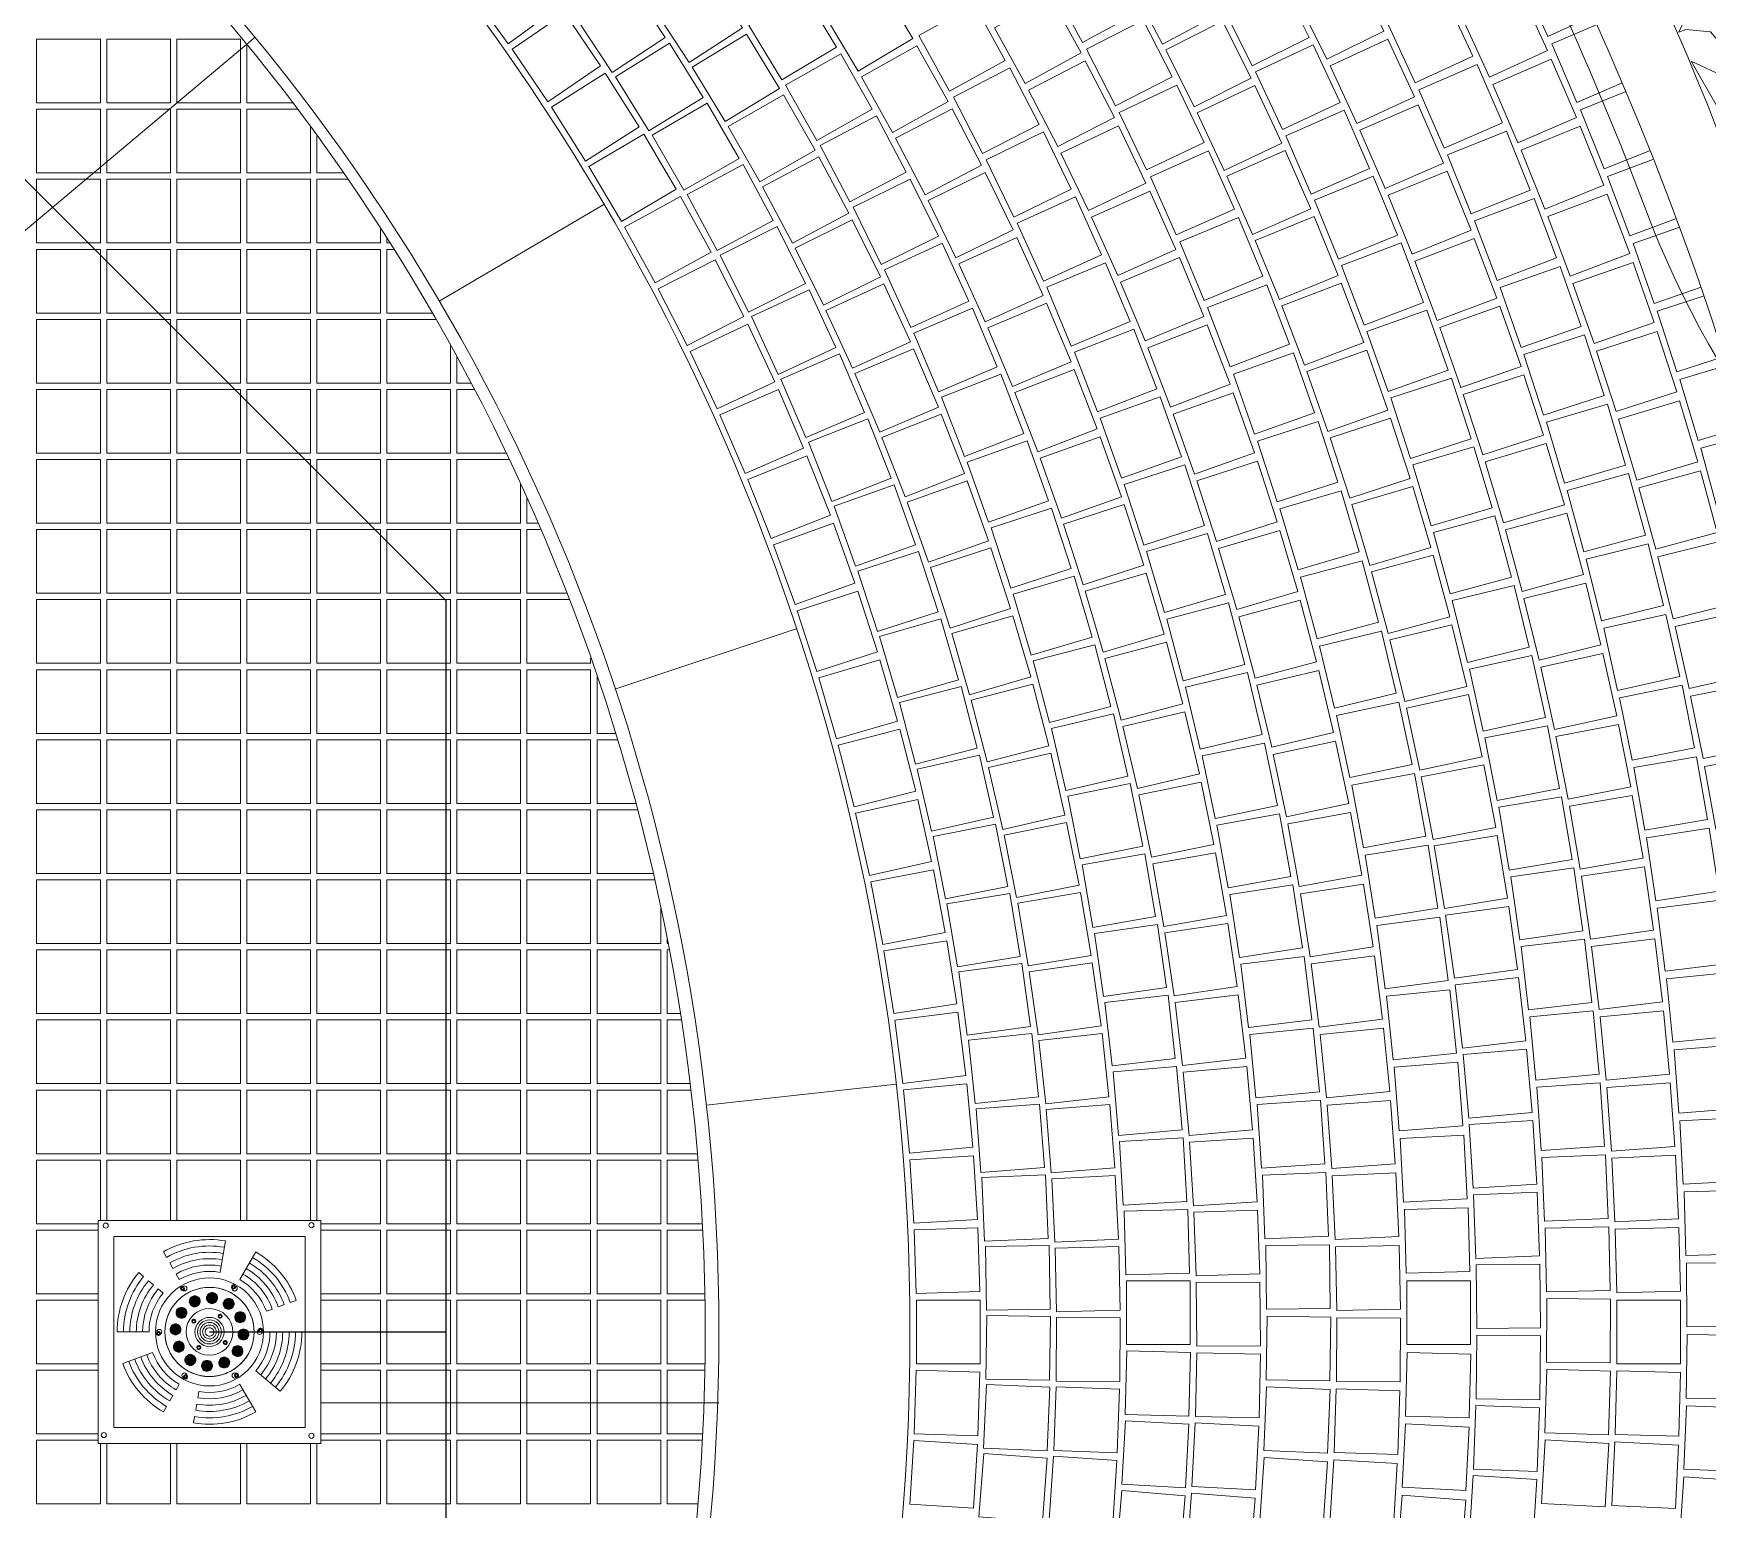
# Model space of a CAD drawing. Header units: millimetres. Extents: x -225363 to 347188, y -782467 to 813415.
# Drawn here: x 21070 to 23699, y 15420 to 17738 of the extents above; entities that cross this region are included whole.
import ezdxf

# ---------------------------------------------------------------- set-up
doc = ezdxf.new("R2010")
doc.units = ezdxf.units.MM
doc.set_wipeout_variables(frame=1)
doc.layers.add('0.04 Thu tràn', color=6, linetype='Continuous', lineweight=0)
doc.layers.add('Xref SCN', color=8, linetype='Continuous', lineweight=0)
doc.layers.add('0.06 Trả nước', color=3, linetype='Continuous')
pattern_1 = [(197, (-1424125.8, -442865.07), (-126.479246, -237.872866), [95.25, -285.75]), (287, (-1424185.26, -442833.45), (237.872866, -126.479246), [95.25, -285.75])]

# ---------------------------------------------------------------- blocks, each defined once
blk = doc.blocks.new('*U32')
at = {"layer": 'Xref SCN'}
blk.add_lwpolyline([(0, -150), (0, 150)], dxfattribs=at)
blk = doc.blocks.new('*U33')
at = {"layer": 'Xref SCN', "lineweight": -2}
for p, rotation in [((71757.2, 3827.6), 300.0000000000001), ((72042, 3187.9), 288.0000000000001), ((72187.6, 2502.8), 276.0000000000001)]:
    blk.add_blockref('*U32', p, dxfattribs=dict(at, rotation=rotation))
blk = doc.blocks.new('A$C799b0ee6')
at = {"layer": 'Xref SCN', "ltscale": 3}
for points in [[(5350, 5230), (5450, 5230), (5450, 5130), (5350, 5130)], [(5460, 5230), (5560, 5230), (5560, 5130), (5460, 5130)], [(5570, 5230), (5670, 5230), (5670, 5130), (5570, 5130)], [(5350, 5120), (5450, 5120), (5450, 5020), (5350, 5020)], [(5460, 5120), (5560, 5120), (5560, 5020), (5460, 5020)], [(5570, 5120), (5670, 5120), (5670, 5020), (5570, 5020)], [(5350, 5010), (5450, 5010), (5450, 4910), (5350, 4910)], [(5460, 5010), (5560, 5010), (5560, 4910), (5460, 4910)], [(5570, 5010), (5670, 5010), (5670, 4910), (5570, 4910)], [(5680, 5010), (5780, 5010), (5780, 4910), (5680, 4910)], [(5350, 4900), (5450, 4900), (5450, 4800), (5350, 4800)], [(5460, 4900), (5560, 4900), (5560, 4800), (5460, 4800)], [(5570, 4900), (5670, 4900), (5670, 4800), (5570, 4800)], [(5680, 4900), (5780, 4900), (5780, 4800), (5680, 4800)], [(5790, 4900), (5890, 4900), (5890, 4800), (5790, 4800)], [(5350, 4790), (5450, 4790), (5450, 4690), (5350, 4690)], [(5460, 4790), (5560, 4790), (5560, 4690), (5460, 4690)], [(5570, 4790), (5670, 4790), (5670, 4690), (5570, 4690)], [(5680, 4790), (5780, 4790), (5780, 4690), (5680, 4690)], [(5790, 4790), (5890, 4790), (5890, 4690), (5790, 4690)], [(5350, 4680), (5450, 4680), (5450, 4580), (5350, 4580)], [(5460, 4680), (5560, 4680), (5560, 4580), (5460, 4580)], [(5570, 4680), (5670, 4680), (5670, 4580), (5570, 4580)], [(5680, 4680), (5780, 4680), (5780, 4580), (5680, 4580)], [(5790, 4680), (5890, 4680), (5890, 4580), (5790, 4580)], [(5900, 4680), (6000, 4680), (6000, 4580), (5900, 4580)], [(5350, 4570), (5450, 4570), (5450, 4470), (5350, 4470)], [(5460, 4570), (5560, 4570), (5560, 4470), (5460, 4470)], [(5570, 4570), (5670, 4570), (5670, 4470), (5570, 4470)], [(5680, 4570), (5780, 4570), (5780, 4470), (5680, 4470)], [(5790, 4570), (5890, 4570), (5890, 4470), (5790, 4470)], [(5900, 4570), (6000, 4570), (6000, 4470), (5900, 4470)], [(5350, 4460), (5450, 4460), (5450, 4360), (5350, 4360)], [(5460, 4460), (5560, 4460), (5560, 4360), (5460, 4360)], [(5570, 4460), (5670, 4460), (5670, 4360), (5570, 4360)], [(5680, 4460), (5780, 4460), (5780, 4360), (5680, 4360)], [(5790, 4460), (5890, 4460), (5890, 4360), (5790, 4360)], [(5900, 4460), (6000, 4460), (6000, 4360), (5900, 4360)], [(6010, 4460), (6110, 4460), (6110, 4360), (6010, 4360)], [(5350, 4350), (5450, 4350), (5450, 4250), (5350, 4250)], [(5460, 4350), (5560, 4350), (5560, 4250), (5460, 4250)], [(5570, 4350), (5670, 4350), (5670, 4250), (5570, 4250)], [(5680, 4350), (5780, 4350), (5780, 4250), (5680, 4250)], [(5790, 4350), (5890, 4350), (5890, 4250), (5790, 4250)], [(5900, 4350), (6000, 4350), (6000, 4250), (5900, 4250)], [(6010, 4350), (6110, 4350), (6110, 4250), (6010, 4250)], [(5350, 4240), (5450, 4240), (5450, 4140), (5350, 4140)], [(5460, 4240), (5560, 4240), (5560, 4140), (5460, 4140)], [(5570, 4240), (5670, 4240), (5670, 4140), (5570, 4140)], [(5680, 4240), (5780, 4240), (5780, 4140), (5680, 4140)], [(5790, 4240), (5890, 4240), (5890, 4140), (5790, 4140)], [(5900, 4240), (6000, 4240), (6000, 4140), (5900, 4140)], [(6010, 4240), (6110, 4240), (6110, 4140), (6010, 4140)], [(6120, 4240), (6220, 4240), (6220, 4140), (6120, 4140)], [(5350, 4130), (5450, 4130), (5450, 4030), (5350, 4030)], [(5460, 4130), (5560, 4130), (5560, 4030), (5460, 4030)], [(5570, 4130), (5670, 4130), (5670, 4030), (5570, 4030)], [(5680, 4130), (5780, 4130), (5780, 4030), (5680, 4030)], [(5790, 4130), (5890, 4130), (5890, 4030), (5790, 4030)], [(5900, 4130), (6000, 4130), (6000, 4030), (5900, 4030)], [(6010, 4130), (6110, 4130), (6110, 4030), (6010, 4030)], [(6120, 4130), (6220, 4130), (6220, 4030), (6120, 4030)], [(5350, 4020), (5450, 4020), (5450, 3920), (5350, 3920)], [(5460, 4020), (5560, 4020), (5560, 3920), (5460, 3920)], [(5570, 4020), (5670, 4020), (5670, 3920), (5570, 3920)], [(5680, 4020), (5780, 4020), (5780, 3920), (5680, 3920)], [(5790, 4020), (5890, 4020), (5890, 3920), (5790, 3920)], [(5900, 4020), (6000, 4020), (6000, 3920), (5900, 3920)], [(6010, 4020), (6110, 4020), (6110, 3920), (6010, 3920)], [(6120, 4020), (6220, 4020), (6220, 3920), (6120, 3920)], [(5350, 3910), (5450, 3910), (5450, 3810), (5350, 3810)], [(5460, 3910), (5560, 3910), (5560, 3810), (5460, 3810)], [(5570, 3910), (5670, 3910), (5670, 3810), (5570, 3810)], [(5680, 3910), (5780, 3910), (5780, 3810), (5680, 3810)], [(5790, 3910), (5890, 3910), (5890, 3810), (5790, 3810)], [(5900, 3910), (6000, 3910), (6000, 3810), (5900, 3810)], [(6010, 3910), (6110, 3910), (6110, 3810), (6010, 3810)], [(6120, 3910), (6220, 3910), (6220, 3810), (6120, 3810)], [(5350, 3800), (5450, 3800), (5450, 3700), (5350, 3700)], [(5460, 3800), (5560, 3800), (5560, 3700), (5460, 3700)], [(5570, 3800), (5670, 3800), (5670, 3700), (5570, 3700)], [(5680, 3800), (5780, 3800), (5780, 3700), (5680, 3700)], [(5790, 3800), (5890, 3800), (5890, 3700), (5790, 3700)], [(5900, 3800), (6000, 3800), (6000, 3700), (5900, 3700)], [(6010, 3800), (6110, 3800), (6110, 3700), (6010, 3700)], [(6120, 3800), (6220, 3800), (6220, 3700), (6120, 3700)], [(6230, 3800), (6330, 3800), (6330, 3700), (6230, 3700)], [(5350, 3690), (5450, 3690), (5450, 3590), (5350, 3590)], [(5460, 3690), (5560, 3690), (5560, 3590), (5460, 3590)], [(5570, 3690), (5670, 3690), (5670, 3590), (5570, 3590)], [(5680, 3690), (5780, 3690), (5780, 3590), (5680, 3590)], [(5790, 3690), (5890, 3690), (5890, 3590), (5790, 3590)], [(5900, 3690), (6000, 3690), (6000, 3590), (5900, 3590)], [(6010, 3690), (6110, 3690), (6110, 3590), (6010, 3590)], [(6120, 3690), (6220, 3690), (6220, 3590), (6120, 3590)], [(6230, 3690), (6330, 3690), (6330, 3590), (6230, 3590)], [(5350, 3580), (5450, 3580), (5450, 3480), (5350, 3480)], [(5460, 3580), (5560, 3580), (5560, 3480), (5460, 3480)], [(5570, 3580), (5670, 3580), (5670, 3480), (5570, 3480)], [(5680, 3580), (5780, 3580), (5780, 3480), (5680, 3480)], [(5790, 3580), (5890, 3580), (5890, 3480), (5790, 3480)], [(5900, 3580), (6000, 3580), (6000, 3480), (5900, 3480)], [(6010, 3580), (6110, 3580), (6110, 3480), (6010, 3480)], [(6120, 3580), (6220, 3580), (6220, 3480), (6120, 3480)], [(6230, 3580), (6330, 3580), (6330, 3480), (6230, 3480)], [(5350, 3470), (5450, 3470), (5450, 3370), (5350, 3370)], [(5460, 3470), (5560, 3470), (5560, 3370), (5460, 3370)], [(5570, 3470), (5670, 3470), (5670, 3370), (5570, 3370)], [(5680, 3470), (5780, 3470), (5780, 3370), (5680, 3370)], [(5790, 3470), (5890, 3470), (5890, 3370), (5790, 3370)], [(5900, 3470), (6000, 3470), (6000, 3370), (5900, 3370)], [(6010, 3470), (6110, 3470), (6110, 3370), (6010, 3370)], [(6120, 3470), (6220, 3470), (6220, 3370), (6120, 3370)], [(6230, 3470), (6330, 3470), (6330, 3370), (6230, 3370)], [(5350, 3360), (5450, 3360), (5450, 3260), (5350, 3260)], [(5460, 3360), (5560, 3360), (5560, 3260), (5460, 3260)], [(5570, 3360), (5670, 3360), (5670, 3260), (5570, 3260)], [(5680, 3360), (5780, 3360), (5780, 3260), (5680, 3260)], [(5790, 3360), (5890, 3360), (5890, 3260), (5790, 3260)], [(5900, 3360), (6000, 3360), (6000, 3260), (5900, 3260)], [(6010, 3360), (6110, 3360), (6110, 3260), (6010, 3260)], [(6120, 3360), (6220, 3360), (6220, 3260), (6120, 3260)], [(6230, 3360), (6330, 3360), (6330, 3260), (6230, 3260)], [(5350, 3250), (5450, 3250), (5450, 3150), (5350, 3150)], [(5460, 3250), (5560, 3250), (5560, 3150), (5460, 3150)], [(5570, 3250), (5670, 3250), (5670, 3150), (5570, 3150)], [(5680, 3250), (5780, 3250), (5780, 3150), (5680, 3150)], [(5790, 3250), (5890, 3250), (5890, 3150), (5790, 3150)], [(5900, 3250), (6000, 3250), (6000, 3150), (5900, 3150)], [(6010, 3250), (6110, 3250), (6110, 3150), (6010, 3150)], [(6120, 3250), (6220, 3250), (6220, 3150), (6120, 3150)], [(6230, 3250), (6330, 3250), (6330, 3150), (6230, 3150)], [(5350, 3140), (5450, 3140), (5450, 3040), (5350, 3040)], [(5460, 3140), (5560, 3140), (5560, 3040), (5460, 3040)], [(5570, 3140), (5670, 3140), (5670, 3040), (5570, 3040)], [(5680, 3140), (5780, 3140), (5780, 3040), (5680, 3040)], [(5790, 3140), (5890, 3140), (5890, 3040), (5790, 3040)], [(5900, 3140), (6000, 3140), (6000, 3040), (5900, 3040)], [(6010, 3140), (6110, 3140), (6110, 3040), (6010, 3040)], [(6120, 3140), (6220, 3140), (6220, 3040), (6120, 3040)], [(6230, 3140), (6330, 3140), (6330, 3040), (6230, 3040)], [(5350, 3030), (5450, 3030), (5450, 2930), (5350, 2930)], [(5460, 3030), (5560, 3030), (5560, 2930), (5460, 2930)], [(5570, 3030), (5670, 3030), (5670, 2930), (5570, 2930)], [(5680, 3030), (5780, 3030), (5780, 2930), (5680, 2930)], [(5790, 3030), (5890, 3030), (5890, 2930), (5790, 2930)], [(5900, 3030), (6000, 3030), (6000, 2930), (5900, 2930)], [(6010, 3030), (6110, 3030), (6110, 2930), (6010, 2930)], [(6120, 3030), (6220, 3030), (6220, 2930), (6120, 2930)], [(6230, 3030), (6330, 3030), (6330, 2930), (6230, 2930)]]:
    blk.add_lwpolyline(points, close=True, dxfattribs=at)
for points in [[(5752.5, 5130), (5680, 5130), (5680, 5222.3)], [(5780, 5093), (5780, 5020), (5680, 5020), (5680, 5120), (5760, 5120)], [(5832, 5020), (5790, 5020), (5790, 5079.3)], [(5890, 4933.2), (5890, 4910), (5790, 4910), (5790, 5010), (5838.9, 5010)], [(5904.8, 4910), (5900, 4910), (5900, 4917.6)], [(5971.3, 4800), (5900, 4800), (5900, 4900), (5911.1, 4900)], [(6000, 4749.2), (6000, 4690), (5900, 4690), (5900, 4790), (5977, 4790)], [(6031.9, 4690), (6010, 4690), (6010, 4731)], [(6087.1, 4580), (6010, 4580), (6010, 4680), (6037.2, 4680)], [(6110, 4531.1), (6110, 4470), (6010, 4470), (6010, 4570), (6091.9, 4570)], [(6137.2, 4470), (6120, 4470), (6120, 4509)], [(6182.3, 4360), (6120, 4360), (6120, 4460), (6141.5, 4460)], [(6220, 4258.1), (6220, 4250), (6120, 4250), (6120, 4350), (6186.2, 4350)], [(6258.8, 4140), (6230, 4140), (6230, 4229.1)], [(6290.5, 4030), (6230, 4030), (6230, 4130), (6261.9, 4130)], [(6317.9, 3920), (6230, 3920), (6230, 4020), (6293.2, 4020)], [(6330, 3865.7), (6330, 3810), (6230, 3810), (6230, 3910), (6320.2, 3910)], [(6341.3, 3810), (6340, 3810), (6340, 3816.8)], [(6360.7, 3700), (6340, 3700), (6340, 3800), (6343.2, 3800)], [(6376.1, 3590), (6340, 3590), (6340, 3690), (6362.3, 3690)], [(6387.7, 3480), (6340, 3480), (6340, 3580), (6377.4, 3580)], [(6395.5, 3370), (6340, 3370), (6340, 3470), (6388.6, 3470)], [(6399.4, 3260), (6340, 3260), (6340, 3360), (6396, 3360)], [(6399.6, 3150), (6340, 3150), (6340, 3250), (6399.6, 3250)], [(6396, 3040), (6340, 3040), (6340, 3140), (6399.4, 3140)], [(6388.6, 2930), (6340, 2930), (6340, 3030), (6395.5, 3030)]]:
    blk.add_lwpolyline(points, dxfattribs=at)
at = {"layer": 'Xref SCN'}
blk.add_circle((3200, 3200), 3200, dxfattribs=at)
blk = doc.blocks.new('A$C1eec7c62')
blk.add_wipeout([(0, 350), (350, 350), (350, 0), (0, 0)]).dxf.layer = 'Xref SCN'
at = {"layer": 'Xref SCN'}
h = blk.add_hatch(color=256, dxfattribs=at)
edge = h.paths.add_edge_path()
edge.add_ellipse((130.9, 205.1), major_axis=(-6.6, 4.5), ratio=1, start_angle=0, end_angle=360)
h = blk.add_hatch(color=256, dxfattribs=at)
edge = h.paths.add_edge_path()
edge.add_ellipse((151.8, 223.1), major_axis=(-6.6, 4.5), ratio=1, start_angle=0, end_angle=360)
h = blk.add_hatch(color=256, dxfattribs=at)
edge = h.paths.add_edge_path()
edge.add_ellipse((179, 228.3), major_axis=(-6.6, 4.5), ratio=1, start_angle=0, end_angle=360)
h = blk.add_hatch(color=256, dxfattribs=at)
edge = h.paths.add_edge_path()
edge.add_ellipse((205.1, 219.1), major_axis=(-6.6, 4.5), ratio=1, start_angle=0, end_angle=360)
h = blk.add_hatch(color=256, dxfattribs=at)
edge = h.paths.add_edge_path()
edge.add_ellipse((121.7, 179), major_axis=(-6.6, 4.5), ratio=1, start_angle=0, end_angle=360)
h = blk.add_hatch(color=256, dxfattribs=at)
edge = h.paths.add_edge_path()
edge.add_ellipse((223.1, 198.2), major_axis=(-6.6, 4.5), ratio=1, start_angle=0, end_angle=360)
h = blk.add_hatch(color=256, dxfattribs=at)
edge = h.paths.add_edge_path()
edge.add_ellipse((126.9, 151.8), major_axis=(-6.6, 4.5), ratio=1, start_angle=0, end_angle=360)
h = blk.add_hatch(color=256, dxfattribs=at)
edge = h.paths.add_edge_path()
edge.add_ellipse((228.3, 171), major_axis=(-6.6, 4.5), ratio=1, start_angle=0, end_angle=360)
h = blk.add_hatch(color=256, dxfattribs=at)
edge = h.paths.add_edge_path()
edge.add_ellipse((144.9, 130.9), major_axis=(-6.6, 4.5), ratio=1, start_angle=0, end_angle=360)
h = blk.add_hatch(color=256, dxfattribs=at)
edge = h.paths.add_edge_path()
edge.add_ellipse((198.2, 126.9), major_axis=(-6.6, 4.5), ratio=1, start_angle=0, end_angle=360)
h = blk.add_hatch(color=256, dxfattribs=at)
edge = h.paths.add_edge_path()
edge.add_ellipse((219.1, 144.9), major_axis=(-6.6, 4.5), ratio=1, start_angle=0, end_angle=360)
h = blk.add_hatch(color=256, dxfattribs=at)
edge = h.paths.add_edge_path()
edge.add_ellipse((171, 121.7), major_axis=(-6.6, 4.5), ratio=1, start_angle=0, end_angle=360)
for p, q in [((0, 350), (350, 350)), ((350, 0), (350, 350)), ((355, 350), (355, 350)), ((355, 350), (355, 350)), ((236.1, 247.8), (268.2, 286.1)), ((92.7, 222.5), (49.4, 247.5)), ((170.7, 256.3), (170.5, 254.2)), ((170.5, 254.2), (172.3, 253)), ((172.6, 257.2), (170.7, 256.3)), ((172.3, 253), (174.2, 253.9)), ((174.3, 256), (172.6, 257.2)), ((174.2, 253.9), (174.3, 256)), ((257.3, 222.5), (300.6, 247.5)), ((102.6, 214), (102.4, 211.9)), ((102.4, 211.9), (104.2, 210.7)), ((104.5, 215), (102.6, 214)), ((104.2, 210.7), (106.1, 211.6)), ((106.2, 213.8), (104.5, 215)), ((106.1, 211.6), (106.2, 213.8)), ((241.4, 218.5), (241.2, 216.4)), ((241.2, 216.4), (242.9, 215.2)), ((243.3, 219.4), (241.4, 218.5)), ((242.9, 215.2), (244.9, 216.1)), ((245, 218.2), (243.3, 219.4)), ((244.9, 216.1), (245, 218.2)), ((81.4, 191.5), (32.2, 200.2)), ((149.5, 193.7), (148.3, 192)), ((148.3, 192), (149.2, 190)), ((149.2, 190), (151.3, 189.9)), ((151.6, 193.5), (149.5, 193.7)), ((151.3, 189.9), (152.5, 191.6)), ((152.5, 191.6), (151.6, 193.5)), ((190, 200.8), (189.9, 198.7)), ((189.9, 198.7), (191.6, 197.5)), ((191.9, 201.7), (190, 200.8)), ((191.6, 197.5), (193.5, 198.4)), ((193.7, 200.5), (191.9, 201.7)), ((193.5, 198.4), (193.7, 200.5)), ((198.7, 160.1), (197.5, 158.4)), ((197.5, 158.4), (198.4, 156.5)), ((200.8, 160), (198.7, 160.1)), ((200.5, 156.3), (201.7, 158.1)), ((201.7, 158.1), (200.8, 160)), ((105.1, 133.9), (105, 131.8)), ((105, 131.8), (106.7, 130.6)), ((107.1, 134.8), (105.1, 133.9)), ((106.7, 130.6), (108.6, 131.5)), ((108.8, 133.6), (107.1, 134.8)), ((108.6, 131.5), (108.8, 133.6)), ((156.5, 151.6), (156.3, 149.5)), ((156.3, 149.5), (158, 148.3)), ((158.4, 152.5), (156.5, 151.6)), ((158, 148.3), (160, 149.2)), ((160.1, 151.3), (158.4, 152.5)), ((160, 149.2), (160.1, 151.3)), ((198.4, 156.5), (200.5, 156.3)), ((243.9, 138.4), (243.8, 136.2)), ((243.8, 136.2), (245.5, 135)), ((245.8, 139.3), (243.9, 138.4)), ((245.5, 135), (247.4, 136)), ((247.6, 138.1), (245.8, 139.3)), ((247.4, 136), (247.6, 138.1)), ((175, 80), (175, 30)), ((175.8, 96.1), (175.7, 94)), ((175.7, 94), (177.4, 92.8)), ((177.7, 97), (175.8, 96.1)), ((177.4, 92.8), (179.3, 93.7)), ((179.5, 95.8), (177.7, 97)), ((179.3, 93.7), (179.5, 95.8)), ((207.5, 85.7), (224.6, 38.7)), ((0, 0), (350, 0))]:
    blk.add_line(p, q, dxfattribs=at)
for points in [[(0, 350), (350, 350), (350, 0), (0, 0), (0, 350)], [(175, 320), (175, 310)], [(125.4, 311.3), (128.8, 301.9)], [(132.2, 292.5), (135.7, 283.1)], [(175, 300), (175, 290)], [(139.1, 273.7), (142.5, 264.3)], [(175, 280), (175, 270)], [(278.4, 156.8), (268.6, 158.5)], [(298.1, 153.3), (288.3, 155)], [(317.8, 149.8), (307.9, 151.6)], [(49.4, 102.5), (58.1, 107.5)], [(66.7, 112.5), (75.4, 117.5)], [(84.1, 122.5), (92.7, 127.5)], [(265.9, 122.5), (257.3, 127.5)], [(283.3, 112.5), (274.6, 117.5)], [(300.6, 102.5), (291.9, 107.5)], [(94.6, 79.2), (101.1, 86.9)], [(107.5, 94.6), (113.9, 102.2)], [(81.8, 63.9), (88.2, 71.6)]]:
    blk.add_lwpolyline(points, dxfattribs=at)
at = {"layer": 'Xref SCN', "ltscale": 0.2}
blk.add_lwpolyline([(25, 325), (325, 325), (325, 25), (25, 25)], close=True, dxfattribs=at)
at = {"layer": 'Xref SCN'}
for centre, radius in [((7.4, 335.1), 4), ((338.1, 335.1), 4), ((175, 175), 70), ((175, 253.9), 4), ((106.6, 214.5), 4), ((243.4, 214.5), 4), ((106.6, 135.5), 4), ((243.4, 135.5), 4), ((175, 96.1), 4), ((8.1, 12), 4), ((337, 9), 4)]:
    blk.add_circle(centre, radius, dxfattribs=at)
for radius, start, end in [(145, 50.0002, 90), (145, 109.9999, 150.0001), (135, 109.9999, 150.0001), (125, 109.9999, 150.0001), (135, 50.0002, 90), (125, 50.0002, 90), (115, 50.0002, 90), (115, 109.9999, 150.0001), (105, 109.9999, 150.0001), (95, 109.9999, 150.0001), (105, 50.0002, 90), (95, 50.0002, 90), (125, 350.0001, 29.9999), (135, 350.0001, 29.9999), (145, 350.0001, 29.9999), (95, 350.0001, 29.9999), (105, 350.0001, 29.9999), (115, 350.0001, 29.9999), (145, 170.0001, 209.9999), (135, 170.0001, 209.9999), (125, 170.0001, 209.9999), (115, 170.0001, 209.9999), (105, 170.0001, 209.9999), (95, 170.0001, 209.9999), (95, 289.9999, 330.0001), (105, 289.9999, 330.0001), (115, 289.9999, 330.0001), (125, 289.9999, 330.0001), (135, 289.9999, 330.0001), (125, 230.0002, 270), (115, 230.0002, 270), (105, 230.0002, 270), (95, 230.0002, 270), (145, 289.9999, 330.0001), (145, 230.0002, 270), (135, 230.0002, 270)]:
    blk.add_arc((175, 175), radius, start, end, dxfattribs=at)
for centre, major_axis, start_param, end_param in [((175, 175), (-70.1, 47.8), 0.000003, 6.283188), ((175, 175), (-57.9, 39.5), 0.000003, 6.283188), ((172.4, 255.1), (-2.65, 1.81), -0.000044, 6.283141), ((179, 228.3), (-7.13, 4.86), -0.000014, 6.283171), ((104.3, 212.8), (-2.65, 1.81), -5.868028889799426e-05, 6.283126626890688), ((130.9, 205.1), (-7.13, 4.86), 0.000026, 6.283211), ((175, 175), (-30.3, 20.7), -0.000005, 6.28318), ((151.8, 223.1), (-7.13, 4.86), -1.475791678839933e-05, 6.283170549262798), ((205.1, 219.1), (-7.13, 4.86), 0.000026, 6.283211), ((243.1, 217.3), (-2.65, 1.81), 0.000045, 6.28323), ((121.7, 179), (-7.13, 4.86), -0.00001, 6.283175), ((150.4, 191.8), (-2.65, 1.81), -0.000044, 6.283141), ((175, 175), (-18.9, 12.9), -0.000003, 6.283182), ((175, 175), (-15.6, 10.6), 7.286986740018264e-06, 6.283192594166326), ((175, 175), (-12.3, 8.4), -0.000003, 6.283182), ((175, 175), (-8.92, 6.09), 1.922862289727156e-05, 6.283204535802484), ((191.8, 199.6), (-2.65, 1.81), 0.000045, 6.28323), ((223.1, 198.2), (-7.13, 4.86), -0.000019, 6.283166), ((126.9, 151.8), (-7.13, 4.86), 0.000026, 6.283211), ((175, 175), (-5.58, 3.81), 5.369205818617218e-06, 6.283190676385405), ((199.6, 158.2), (-2.65, 1.81), 0.000045, 6.28323), ((228.3, 171), (-7.13, 4.86), 0.000026, 6.283211), ((106.9, 132.7), (-2.65, 1.81), -4.668868484158928e-05, 6.283138618494744), ((144.9, 130.9), (-7.13, 4.86), -0.000019, 6.283166), ((158.2, 150.4), (-2.65, 1.81), 0.000031, 6.283216), ((171, 121.7), (-7.13, 4.86), 0.000014, 6.283199), ((198.2, 126.9), (-7.13, 4.86), -1.380038722897936e-05, 6.283171506792357), ((219.1, 144.9), (-7.13, 4.86), -0.000014, 6.283171), ((245.7, 137.2), (-2.65, 1.81), -0.000044, 6.283141), ((177.6, 94.9), (-2.65, 1.81), -0.000044, 6.283141)]:
    blk.add_ellipse(centre, major_axis=major_axis, ratio=1, start_param=start_param, end_param=end_param, dxfattribs=at)
at = {"layer": 'Xref SCN', "ltscale": 300}
for centre, start_param, end_param in [((130.9, 205.1), 0.108264, 6.391449), ((151.8, 223.1), -0.415302, 5.867883), ((179, 228.3), -0.938898, 5.344287), ((205.1, 219.1), -1.462493555558416, 4.82069175162117), ((121.7, 179), 0.6318992119766498, 6.915084519156236), ((223.1, 198.2), 4.297085, 10.58027), ((126.9, 151.8), 1.155512, 7.438697), ((228.3, 171), 3.773489, 10.056674), ((144.9, 130.9), 1.679084, 7.962269), ((198.2, 126.9), 2.726291, 9.009476), ((219.1, 144.9), 3.249895256356988, 9.533080563536574), ((171, 121.7), 2.202694423981698, 8.485879731161283)]:
    blk.add_ellipse(centre, major_axis=(-6.6, 4.5), ratio=1, start_param=start_param, end_param=end_param, dxfattribs=at)
blk = doc.blocks.new('*U72')
at = {"layer": 'Xref SCN', "ltscale": 3}
blk.add_blockref('A$C1eec7c62', (-177.5, -175), dxfattribs=at)
blk = doc.blocks.new('*U73')
at = {"layer": 'Xref SCN', "lineweight": -2, "rotation": 240}
blk.add_blockref('*U72', (1259827, 376511.3), dxfattribs=at)
blk = doc.blocks.new('A$C2f154b3d')
at = {"layer": 'Xref SCN'}
for radius in [3500, 3200]:
    blk.add_circle((3500, 3500), radius, dxfattribs=at)
at = {"layer": 'Xref SCN', "rotation": 0.385556068999002}
blk.add_blockref('*U33', (-65340, 884.1), dxfattribs=at)
at = {"layer": 'Xref SCN', "ltscale": 3}
blk.add_blockref('A$C799b0ee6', (278.5, 299.9), dxfattribs=at)
at = {"layer": 'Xref SCN', "rotation": 30}
blk.add_blockref('*U73', (-896886.6, -952484.3), dxfattribs=at)
blk = doc.blocks.new('A$Cf999fc33')
at = {"layer": 'Xref SCN', "ltscale": 100}
for points in [[(73.8, 192), (72.9, 226.1), (69.8, 260.7), (91.3, 250.4), (102.2, 189.5), (118.9, 226.3), (111.2, 262.2), (95.5, 295.2), (81.4, 306.1), (114.3, 302.5), (153.8, 268.1), (175, 209.5), (152.7, 179)], [(175.7, 221.4), (187.8, 249.7), (189.2, 292.9), (224.7, 252.3), (213.8, 228.5), (237.7, 246.5), (264.5, 266.2), (347.4, 259.4), (296.1, 229.1), (267.6, 212.3), (240.1, 171), (241.5, 139.2)], [(303.3, 200.7), (368.1, 208.2), (392.7, 238.1), (395.6, 249.5), (410.7, 223.8), (398.6, 185.8), (435.6, 207.7), (437.5, 233.8), (474.2, 207.5), (468.8, 158.1), (509.8, 176.6), (524.2, 214), (559.1, 171.1), (551.5, 132), (515, 102.7)], [(0, 186.8), (53.1, 149), (60.2, 110.9), (57.3, 99.6), (83, 114.7), (90.6, 153.9), (112.5, 116.8), (101.6, 93), (146.5, 98.4), (165.5, 144.3), (192.5, 108.3), (187.1, 68.6), (238.4, 89.3), (250.5, 127.2), (232.7, 170.5)], [(393.6, 129.1), (396.2, 92.2), (384.7, 66.1), (361.8, 43), (350.9, 28.9), (347.9, 82.9), (363.9, 98.1), (345.2, 100.5), (312.6, 67.8), (307.4, 47.4), (291.6, 70.7), (304.9, 103.6), (324.8, 115.4), (277.6, 100.9), (267.6, 52.7), (256.4, 75), (255, 116.4), (275.7, 149.8)], [(526.9, 111.7), (501.6, 50.6), (460.6, 41.8), (430.4, 27.8), (425.7, 0), (459.3, 17.9), (496.2, 10.9), (537.2, 29.3), (587.9, 57.4)]]:
    blk.add_lwpolyline(points, dxfattribs=at)
blk = doc.blocks.new('*U68')
at = {"layer": 'Xref SCN'}
blk.add_lwpolyline([(0, -150), (0, 150)], dxfattribs=at)
blk = doc.blocks.new('*U69')
at = {"layer": 'Xref SCN', "lineweight": -2}
for p, rotation in [((71757.2, 3827.6), 300.0000000000001), ((72042, 3187.9), 288.0000000000001), ((72187.6, 2502.8), 276.0000000000001)]:
    blk.add_blockref('*U68', p, dxfattribs=dict(at, rotation=rotation))
blk = doc.blocks.new('*U62')
at = {"layer": 'Xref SCN', "ltscale": 3}
blk.add_lwpolyline([(-50, 50), (50, 50), (50, -50), (-50, -50)], close=True, dxfattribs=at)
blk = doc.blocks.new('*U53')
at = {"layer": 'Xref SCN', "lineweight": -2}
for p, rotation in [((1125861.5, 400397.2), 306.0000000000001), ((1125925.8, 400305.7), 304.2), ((1125987.2, 400212.2), 302.4000000000001), ((1126045.6, 400116.8), 300.6), ((1126101, 400019.7), 298.8000000000001), ((1126153.3, 399920.9), 297), ((1126202.5, 399820.4), 295.2000000000001), ((1126248.6, 399718.5), 293.4), ((1126291.4, 399615.2), 291.6), ((1126330.9, 399510.6), 289.8), ((1126367.1, 399404.8), 288.0000000000001), ((1126400, 399297.9), 286.2), ((1126429.5, 399190), 284.4), ((1126455.6, 399081.2), 282.6000000000001), ((1126478.3, 398971.7), 280.8), ((1126497.5, 398861.6), 279.0000000000001), ((1126513.3, 398750.8), 277.2), ((1126525.6, 398639.7), 275.4000000000001), ((1126534.3, 398528.2), 273.6), ((1126539.6, 398416.5), 271.8), ((1126541.4, 398304.7), 270), ((1126539.6, 398192.8), 268.2), ((1126534.3, 398081.1), 266.4)]:
    blk.add_blockref('*U62', p, dxfattribs=dict(at, rotation=rotation))
blk = doc.blocks.new('*U54')
at = {"layer": 'Xref SCN', "ltscale": 3}
blk.add_lwpolyline([(-50, 50), (50, 50), (50, -50), (-50, -50)], close=True, dxfattribs=at)
blk = doc.blocks.new('*U55')
at = {"layer": 'Xref SCN', "lineweight": -2}
for p, rotation in [((1126027.7, 400351.5), 303.4285714285714), ((1126087.6, 400259.4), 301.7142857142857), ((1126144.7, 400165.6), 299.9999999999999), ((1126198.9, 400070.2), 298.2857142857143), ((1126250.3, 399973.1), 296.5714285714285), ((1126298.7, 399874.6), 294.8571428571428), ((1126344.2, 399774.6), 293.1428571428571), ((1126386.7, 399673.4), 291.4285714285714), ((1126426.1, 399570.9), 289.7142857142857), ((1126462.5, 399467.3), 288), ((1126495.7, 399362.6), 286.2857142857143), ((1126525.8, 399257), 284.5714285714285), ((1126552.7, 399150.6), 282.8571428571428), ((1126576.4, 399043.3), 281.1428571428571), ((1126596.9, 398935.5), 279.4285714285714), ((1126614.1, 398827), 277.7142857142856), ((1126628.1, 398718.1), 275.9999999999999), ((1126638.8, 398608.8), 274.2857142857143), ((1126646.3, 398499.3), 272.5714285714286), ((1126650.5, 398389.6), 270.8571428571429), ((1126651.4, 398279.8), 269.1428571428571), ((1126649, 398170), 267.4285714285714), ((1126643.3, 398060.3), 265.7142857142857)]:
    blk.add_blockref('*U54', p, dxfattribs=dict(at, rotation=rotation))
blk = doc.blocks.new('*U56')
at = {"layer": 'Xref SCN', "ltscale": 3}
blk.add_lwpolyline([(-50, 50), (50, 50), (50, -50), (-50, -50)], close=True, dxfattribs=at)
blk = doc.blocks.new('*U57')
at = {"layer": 'Xref SCN', "lineweight": -2}
for p, rotation in [((1126149, 400367.2), 303.0697674418606), ((1126207.9, 400273.8), 301.3953488372094), ((1126264.1, 400178.7), 299.7209302325583), ((1126317.5, 400082), 298.046511627907), ((1126368, 399983.7), 296.3720930232559), ((1126415.6, 399884.1), 294.6976744186047), ((1126460.3, 399783), 293.0232558139536), ((1126502, 399680.7), 291.3488372093024), ((1126540.7, 399577.3), 289.6744186046512), ((1126576.3, 399472.7), 288.0000000000001), ((1126608.9, 399367.2), 286.3255813953489), ((1126638.4, 399260.7), 284.6511627906978), ((1126664.8, 399153.5), 282.9767441860466), ((1126688, 399045.5), 281.3023255813954), ((1126708.1, 398936.9), 279.6279069767443), ((1126725, 398827.7), 277.9534883720931), ((1126738.7, 398718.1), 276.2790697674419), ((1126749.1, 398608.1), 274.6046511627908), ((1126756.4, 398497.9), 272.9302325581396), ((1126760.4, 398387.5), 271.2558139534884), ((1126761.2, 398277), 269.5813953488372), ((1126758.8, 398166.6), 267.9069767441861), ((1126753.2, 398056.3), 266.2325581395349)]:
    blk.add_blockref('*U56', p, dxfattribs=dict(at, rotation=rotation))
blk = doc.blocks.new('*U58')
at = {"layer": 'Xref SCN', "ltscale": 3}
blk.add_lwpolyline([(-50, 50), (50, 50), (50, -50), (-50, -50)], close=True, dxfattribs=at)
blk = doc.blocks.new('*U59')
at = {"layer": 'Xref SCN', "lineweight": -2}
for p, rotation in [((1126297.1, 400339.1), 301.0909090909092), ((1126353.8, 400243.6), 299.4545454545456), ((1126407.8, 400146.5), 297.8181818181819), ((1126459, 400047.9), 296.1818181818182), ((1126507.4, 399947.9), 294.5454545454546), ((1126552.8, 399846.5), 292.9090909090909), ((1126595.4, 399743.9), 291.2727272727274), ((1126635, 399640.1), 289.6363636363637), ((1126671.7, 399535.3), 288.0000000000001), ((1126705.3, 399429.4), 286.3636363636364), ((1126735.9, 399322.6), 284.7272727272728), ((1126763.5, 399214.9), 283.0909090909092), ((1126787.9, 399106.6), 281.4545454545456), ((1126809.3, 398997.5), 279.8181818181819), ((1126827.5, 398888), 278.1818181818184), ((1126842.6, 398777.9), 276.5454545454547), ((1126854.5, 398667.4), 274.9090909090909), ((1126863.3, 398556.7), 273.2727272727273), ((1126868.9, 398445.7), 271.6363636363636), ((1126871.4, 398334.7), 270.0000000000001), ((1126870.6, 398223.6), 268.3636363636365), ((1126866.7, 398112.5), 266.7272727272728), ((1126859.6, 398001.7), 265.0909090909092)]:
    blk.add_blockref('*U58', p, dxfattribs=dict(at, rotation=rotation))
blk = doc.blocks.new('*U60')
at = {"layer": 'Xref SCN', "ltscale": 3}
blk.add_lwpolyline([(-50, 50), (50, 50), (50, -50), (-50, -50)], close=True, dxfattribs=at)
blk = doc.blocks.new('*U61')
at = {"layer": 'Xref SCN', "lineweight": -2}
for p, rotation in [((1126417.2, 400352.8), 300.8), ((1126473, 400256.1), 299.1999999999999), ((1126526.2, 400157.8), 297.6), ((1126576.5, 400058.1), 296), ((1126624.1, 399957.1), 294.4), ((1126668.8, 399854.7), 292.8), ((1126710.6, 399751.2), 291.2), ((1126749.6, 399646.5), 289.6), ((1126785.6, 399540.7), 288), ((1126818.6, 399434), 286.4), ((1126848.6, 399326.4), 284.8000000000001), ((1126875.7, 399218.1), 283.2), ((1126899.7, 399109), 281.6), ((1126920.6, 398999.2), 280), ((1126938.4, 398889), 278.4), ((1126953.2, 398778.3), 276.8), ((1126964.9, 398667.2), 275.2), ((1126973.5, 398555.8), 273.6), ((1126978.9, 398444.3), 272), ((1126981.3, 398332.6), 270.4), ((1126980.5, 398220.9), 268.8), ((1126976.6, 398109.3), 267.1999999999999), ((1126969.6, 397997.8), 265.6)]:
    blk.add_blockref('*U60', p, dxfattribs=dict(at, rotation=rotation))
blk = doc.blocks.new('*U35')
at = {"layer": 'Xref SCN', "ltscale": 3}
blk.add_lwpolyline([(-50, 50), (50, 50), (50, -50), (-50, -50)], close=True, dxfattribs=at)
blk = doc.blocks.new('*U36')
at = {"layer": 'Xref SCN', "lineweight": -2}
for p, rotation in [((1126563, 400320.7), 298.9565217391304), ((1126616.8, 400222.2), 297.3913043478261), ((1126667.8, 400122.1), 295.8260869565217), ((1126716, 400020.8), 294.2608695652174), ((1126761.5, 399918.1), 292.6956521739131), ((1126804.2, 399814.3), 291.1304347826087), ((1126844, 399709.3), 289.5652173913043), ((1126880.9, 399603.2), 288), ((1126914.9, 399496.2), 286.4347826086957), ((1126946, 399388.4), 284.8695652173914), ((1126974.1, 399279.7), 283.3043478260871), ((1126999.3, 399170.2), 281.7391304347827), ((1127021.4, 399060.2), 280.1739130434783), ((1127040.6, 398949.5), 278.608695652174), ((1127056.7, 398838.4), 277.0434782608697), ((1127069.7, 398726.9), 275.4782608695652), ((1127079.7, 398615.1), 273.9130434782609), ((1127086.7, 398503), 272.3478260869566), ((1127090.6, 398390.8), 270.7826086956522), ((1127091.4, 398278.5), 269.2173913043479), ((1127089.1, 398166.3), 267.6521739130436), ((1127083.8, 398054.1), 266.0869565217392)]:
    blk.add_blockref('*U35', p, dxfattribs=dict(at, rotation=rotation))
blk = doc.blocks.new('*U37')
at = {"layer": 'Xref SCN', "ltscale": 3}
blk.add_lwpolyline([(-50, 50), (50, 50), (50, -50), (-50, -50)], close=True, dxfattribs=at)
blk = doc.blocks.new('*U38')
at = {"layer": 'Xref SCN', "lineweight": -2}
for p, rotation in [((1126682.1, 400332.7), 298.7234042553192), ((1126735, 400233.1), 297.1914893617022), ((1126785.2, 400132), 295.6595744680851), ((1126832.7, 400029.7), 294.1276595744681), ((1126877.4, 399926.1), 292.5957446808511), ((1126919.4, 399821.4), 291.0638297872341), ((1126958.5, 399715.5), 289.5319148936171), ((1126994.8, 399608.7), 288), ((1127028.2, 399500.9), 286.468085106383), ((1127058.8, 399392.3), 284.9361702127659), ((1127086.4, 399282.9), 283.4042553191489), ((1127111.1, 399172.8), 281.8723404255319), ((1127132.8, 399062.1), 280.3404255319149), ((1127151.6, 398950.9), 278.8085106382979), ((1127167.4, 398839.2), 277.2765957446808), ((1127180.2, 398727.1), 275.7446808510638), ((1127189.9, 398614.7), 274.2127659574469), ((1127196.7, 398502), 272.6808510638298), ((1127200.5, 398389.3), 271.1489361702128), ((1127201.3, 398276.4), 269.6170212765958), ((1127199, 398163.6), 268.0851063829787), ((1127193.7, 398050.9), 266.5531914893617)]:
    blk.add_blockref('*U37', p, dxfattribs=dict(at, rotation=rotation))
blk = doc.blocks.new('*U39')
at = {"layer": 'Xref SCN', "ltscale": 3}
blk.add_lwpolyline([(-50, 50), (50, 50), (50, -50), (-50, -50)], close=True, dxfattribs=at)
blk = doc.blocks.new('*U40')
at = {"layer": 'Xref SCN', "lineweight": -2}
for p, rotation in [((1126772.3, 400397.1), 298.4999999999999), ((1126825.8, 400297.2), 297.0000000000001), ((1126876.6, 400195.8), 295.5000000000001), ((1126924.8, 400093.2), 294), ((1126970.3, 399989.4), 292.5000000000001), ((1127013, 399884.4), 291), ((1127053, 399778.3), 289.5), ((1127090.2, 399671.2), 288), ((1127124.5, 399563.2), 286.5), ((1127156, 399454.3), 285.0000000000001), ((1127184.7, 399344.6), 283.4999999999999), ((1127210.5, 399234.3), 282), ((1127233.4, 399123.2), 280.4999999999999), ((1127253.3, 399011.6), 278.9999999999999), ((1127270.4, 398899.6), 277.5000000000001), ((1127284.5, 398787.1), 276.0000000000001), ((1127295.6, 398674.3), 274.5), ((1127303.8, 398561.2), 273), ((1127309.1, 398448), 271.5), ((1127311.4, 398334.7), 270), ((1127310.7, 398221.3), 268.5), ((1127307, 398108), 267), ((1127300.4, 397994.8), 265.5)]:
    blk.add_blockref('*U39', p, dxfattribs=dict(at, rotation=rotation))
blk = doc.blocks.new('*U41')
at = {"layer": 'Xref SCN', "ltscale": 3}
blk.add_lwpolyline([(-50, 50), (50, 50), (50, -50), (-50, -50)], close=True, dxfattribs=at)
blk = doc.blocks.new('*U42')
at = {"layer": 'Xref SCN', "lineweight": -2}
for p, rotation in [((1126898.7, 400394.6), 298.0800000000001), ((1126950, 400295.5), 296.6400000000001), ((1126998.8, 400195.1), 295.2000000000001), ((1127045, 400093.6), 293.76), ((1127088.7, 399990.9), 292.3200000000001), ((1127129.8, 399887.1), 290.8800000000001), ((1127168.2, 399782.4), 289.4400000000001), ((1127204, 399676.7), 288.0000000000001), ((1127237.2, 399570.1), 286.5600000000001), ((1127267.6, 399462.8), 285.1200000000001), ((1127295.4, 399354.7), 283.6800000000001), ((1127320.4, 399246), 282.2400000000001), ((1127342.7, 399136.6), 280.8), ((1127362.2, 399026.8), 279.36), ((1127379, 398916.4), 277.92), ((1127393, 398805.7), 276.4800000000001), ((1127404.2, 398694.7), 275.0400000000001), ((1127412.6, 398583.4), 273.6000000000001), ((1127418.2, 398472), 272.1600000000001), ((1127421, 398360.4), 270.7200000000001), ((1127421, 398248.9), 269.2800000000001), ((1127418.2, 398137.3), 267.8400000000001), ((1127412.6, 398025.9), 266.4)]:
    blk.add_blockref('*U41', p, dxfattribs=dict(at, rotation=rotation))
blk = doc.blocks.new('*U43')
at = {"layer": 'Xref SCN', "ltscale": 3}
blk.add_lwpolyline([(-50, 50), (50, 50), (50, -50), (-50, -50)], close=True, dxfattribs=at)
blk = doc.blocks.new('*U44')
at = {"layer": 'Xref SCN', "lineweight": -2}
for p, rotation in [((1127041, 400359.6), 296.4705882352942), ((1127090.4, 400259), 295.0588235294119), ((1127137.3, 400157.1), 293.6470588235295), ((1127181.6, 400054.2), 292.2352941176471), ((1127223.5, 399950.2), 290.8235294117648), ((1127262.7, 399845.2), 289.4117647058824), ((1127299.4, 399739.2), 288.0000000000001), ((1127333.4, 399632.4), 286.5882352941177), ((1127364.8, 399524.8), 285.1764705882354), ((1127393.5, 399416.4), 283.764705882353), ((1127419.6, 399307.4), 282.3529411764707), ((1127442.9, 399197.7), 280.9411764705882), ((1127463.6, 399087.5), 279.529411764706), ((1127481.5, 398976.8), 278.1176470588236), ((1127496.7, 398865.8), 276.7058823529413), ((1127509.2, 398754.3), 275.294117647059), ((1127518.9, 398642.7), 273.8823529411765), ((1127525.8, 398530.8), 272.4705882352943), ((1127530, 398418.7), 271.0588235294118), ((1127531.4, 398306.6), 269.6470588235294), ((1127530.1, 398194.5), 268.2352941176471), ((1127526, 398082.5), 266.8235294117648)]:
    blk.add_blockref('*U43', p, dxfattribs=dict(at, rotation=rotation))
blk = doc.blocks.new('*U45')
at = {"layer": 'Xref SCN', "ltscale": 3}
blk.add_lwpolyline([(-50, 50), (50, 50), (50, -50), (-50, -50)], close=True, dxfattribs=at)
blk = doc.blocks.new('*U46')
at = {"layer": 'Xref SCN', "lineweight": -2}
for p, rotation in [((1127158.7, 400369.9), 296.3076923076923), ((1127207.4, 400268.4), 294.9230769230769), ((1127253.6, 400165.7), 293.5384615384615), ((1127297.3, 400061.9), 292.1538461538461), ((1127338.5, 399957.1), 290.7692307692308), ((1127377.2, 399851.3), 289.3846153846154), ((1127413.3, 399744.7), 288), ((1127446.8, 399637.2), 286.6153846153846), ((1127477.7, 399528.9), 285.2307692307692), ((1127505.9, 399419.9), 283.8461538461539), ((1127531.6, 399310.2), 282.4615384615385), ((1127554.5, 399200), 281.0769230769231), ((1127574.8, 399089.2), 279.6923076923077), ((1127592.5, 398978), 278.3076923076923), ((1127607.4, 398866.4), 276.9230769230769), ((1127619.6, 398754.4), 275.5384615384615), ((1127629.1, 398642.2), 274.1538461538461), ((1127635.9, 398529.8), 272.7692307692308), ((1127640, 398417.3), 271.3846153846154), ((1127641.4, 398304.7), 270), ((1127640, 398192.1), 268.6153846153846), ((1127635.9, 398079.5), 267.2307692307692)]:
    blk.add_blockref('*U45', p, dxfattribs=dict(at, rotation=rotation))
blk = doc.blocks.new('*U47')
at = {"layer": 'Xref SCN', "ltscale": 3}
blk.add_lwpolyline([(-50, 50), (50, 50), (50, -50), (-50, -50)], close=True, dxfattribs=at)
blk = doc.blocks.new('*U48')
at = {"layer": 'Xref SCN', "lineweight": -2}
for p, rotation in [((1127299.1, 400332.1), 294.7924528301887), ((1127346, 400229.2), 293.4339622641509), ((1127390.4, 400125.2), 292.0754716981131), ((1127432.3, 400020.1), 290.7169811320754), ((1127471.7, 399914.1), 289.3584905660377), ((1127508.6, 399807.2), 288), ((1127543, 399699.4), 286.6415094339622), ((1127574.8, 399590.9), 285.2830188679245), ((1127604, 399481.6), 283.9245283018868), ((1127630.6, 399371.7), 282.566037735849), ((1127654.6, 399261.2), 281.2075471698112), ((1127675.9, 399150.1), 279.8490566037735), ((1127694.6, 399038.6), 278.4905660377358), ((1127710.7, 398926.7), 277.132075471698), ((1127724.1, 398814.4), 275.7735849056604), ((1127734.9, 398701.8), 274.4150943396226), ((1127743, 398589), 273.0566037735848), ((1127748.4, 398476), 271.6981132075472), ((1127751.1, 398362.9), 270.3396226415094), ((1127751.1, 398249.8), 268.9811320754716), ((1127748.5, 398136.8), 267.6226415094338), ((1127743.2, 398023.8), 266.2641509433962)]:
    blk.add_blockref('*U47', p, dxfattribs=dict(at, rotation=rotation))
blk = doc.blocks.new('*U49')
at = {"layer": 'Xref SCN', "ltscale": 3}
blk.add_lwpolyline([(-50, 50), (50, 50), (50, -50), (-50, -50)], close=True, dxfattribs=at)
blk = doc.blocks.new('*U50')
at = {"layer": 'Xref SCN', "lineweight": -2}
for p, rotation in [((1127416.1, 400341.3), 294.6666666666667), ((1127462.2, 400237.5), 293.3333333333334), ((1127506, 400132.7), 292.0000000000001), ((1127547.3, 400027), 290.6666666666667), ((1127586.2, 399920.2), 289.3333333333333), ((1127622.5, 399812.7), 288), ((1127656.3, 399704.3), 286.6666666666667), ((1127687.6, 399595.1), 285.3333333333334), ((1127716.4, 399485.2), 284), ((1127742.6, 399374.7), 282.6666666666667), ((1127766.2, 399263.7), 281.3333333333334), ((1127787.2, 399152.1), 280)]:
    blk.add_blockref('*U49', p, dxfattribs=dict(at, rotation=rotation))
blk = doc.blocks.new('*U51')
at = {"layer": 'Xref SCN', "ltscale": 3}
blk.add_lwpolyline([(50, 38.3), (50, -38.3), (-50, -38.3), (-50, 37.7)], dxfattribs=at)
blk = doc.blocks.new('*U52')
at = {"layer": 'Xref SCN', "lineweight": -2}
for p, rotation in [((1127497.3, 400400), 294.5454545454546), ((1127544, 400296.3), 293.2363636363636), ((1127588.3, 400191.5), 291.9272727272728), ((1127630.2, 400085.8), 290.6181818181818), ((1127669.7, 399979.1), 289.3090909090909), ((1127706.7, 399871.6), 288), ((1127741.3, 399763.2), 286.690909090909), ((1127773.4, 399654.1), 285.3818181818182)]:
    blk.add_blockref('*U51', p, dxfattribs=dict(at, rotation=rotation))
blk = doc.blocks.new('A$C5a1e36a9')
at = {"layer": 'Xref SCN'}
blk.add_circle((5016.6, 5016.6), 5016.6, dxfattribs=at)
for name in ['*U52', '*U50', '*U48', '*U46', '*U44', '*U42', '*U40', '*U38', '*U36', '*U61', '*U59', '*U57', '*U55', '*U53']:
    blk.add_blockref(name, (-1117964.7, -393288), dxfattribs=at)
blk = doc.blocks.new('A$C997e597b')
at = {"layer": 'Xref SCN'}
blk.add_circle((15258.6, 9923.8), 5016.6, dxfattribs=at)
blk = doc.blocks.new('Xref SCN')
at = {"layer": 'Xref SCN'}
for points in [[(21170.2, 19733.3, -0.487594), (23042.2, 18290.3), (23042.2, 2405.2, -0.414214), (21552.3, 895.2), (6069.4, 790.9, -0.314089), (4655.6, 1762.2, 0.034773), (4366.2, 2393.7, -0.207714), (4299.1, 3176.6, -0.590164), (10354.7, 4847.5, 0.13488), (12521.7, 3580.9, 0.089869), (14241.3, 3447, 0.347953), (18442.7, 7562.2, 0.084808), (18345.4, 9280.2, 0.277747), (14905.5, 12750.1, -0.312002), (11556.6, 16857.8, -0.363881), (11931.2, 17380)], [(21207.3, 19588, -0.487502), (22892.2, 18289.7), (22892.2, 2404.7, -0.41432), (21551.3, 1045.2), (6068.4, 940.9, -0.314089), (4796, 1815.1, 0.034758), (4498, 2465.2, -0.209638), (4443.4, 3135, -0.590839), (10247.4, 4742.7, 0.134894), (12483.3, 3435.9, 0.089898), (14256.8, 3297.8, 0.348027), (18591.6, 7544.4, 0.084905), (18491.3, 9314.8, 0.27766), (14944.8, 12894.8, -0.311833), (11706.2, 16869.4, -0.363628), (11968.3, 17234.7)], [(21256.8, 19394.2, -0.487352), (22692.2, 18289), (22692.2, 2404, -0.414494), (21549.9, 1245.2), (6067.1, 1140.9, -0.314089), (4983.1, 1885.6, 0.034735), (4673.9, 2560.5, -0.213304), (4635.6, 3078.6, -0.591922), (10104.3, 4603, 0.134913), (12432.1, 3242.6, 0.089934), (14277.4, 3098.8, 0.348119), (18790.2, 7520.6, 0.085025), (18686, 9360.9, 0.277545), (14997.4, 13087.8, -0.311589), (11905.6, 16884.7, -0.362797), (12017.8, 17040.9)]]:
    blk.add_lwpolyline(points, format="xyb", close=True, dxfattribs=at)
at = {"layer": 'Xref SCN', "ltscale": 3}
blk.add_blockref('A$C2f154b3d', (-3500, -3500), dxfattribs=at)
at = {"layer": 'Xref SCN', "ltscale": 100, "rotation": 124.4565608535323}
blk.add_blockref('A$Cf999fc33', (5137.2, 1855.9), dxfattribs=at)
at = {"layer": 'Xref SCN', "ltscale": 3}
h = blk.add_hatch(dxfattribs=at)
h.set_pattern_fill('CROSS', color=256, scale=30, angle=197)
h.set_pattern_definition(pattern_1)
edge = h.paths.add_edge_path()
edge.add_arc((2267.4, -6083), 1150, 110.6378, 180.3856)
edge.add_line((1117.5, -6090.7), (1124.4, -7115.5))
edge.add_arc((2274.3, -7107.7), 1150, 180.3856, 270.3856)
edge.add_line((2282.1, -8257.7), (21549.9, -8127.6))
edge.add_arc((21542.2, -6977.6), 1150, 270.3853, 360.4402)
edge.add_line((22692.1, -6968.7), (22692.2, -2095.9))
edge.add_arc((21542.2, -2104.7), 1150, 0.4404, 90.3856)
edge.add_line((21534.5, -954.8), (6081.9, -1059))
edge.add_arc((6089.6, -2209), 1150, 90.3854, 160.1332)
edge.add_arc((-23.6, -0.1), 5350, 290.6378, 340.1333, ccw=False)
edge = h.paths.add_edge_path()
edge.add_arc((21542.2, 18280.2), 1150, 0.4403, 104.3699, ccw=False)
edge.add_line((22692.2, 18289), (22692.2, 2404))
edge.add_arc((21542.2, 2395.2), 1150, -89.6144, 0.4403, ccw=False)
edge.add_line((21549.9, 1245.2), (6067.1, 1140.9))
edge.add_arc((6059.3, 2290.9), 1150, 200.6378, 270.3855, ccw=False)
edge.add_arc((-23.6, -0.1), 5350, 20.6378, 28.5953)
edge.add_arc((5234.3, 2862.4), 636.6, 160.1438, 208.3076, ccw=False)
edge.add_arc((7788.2, 2340.3), 3237.9, 44.3307, 166.8197, ccw=False)
edge.add_arc((13743.2, 8157.8), 5087.1, 224.3307, 255.0649)
edge.add_arc((13751.1, 8258.8), 5186.7, 255.2685, 275.8245)
edge.add_arc((13743.2, 8157.8), 5087.1, 276.028, 352.804)
edge.add_arc((13366.1, 8136.4), 5458.9, 353.5222, 372.9617)
edge.add_arc((13743.2, 8157.8), 5087.1, 13.6798, 75.7266)
edge.add_arc((16202.1, 17226.1), 4310.1, 184.5429, 253.7688, ccw=False)
edge.add_arc((12055.2, 16895.7), 150, 104.4177, 184.1801, ccw=False)
edge.add_line((12017.8, 17040.9), (21256.8, 19394.2))
h = blk.add_hatch(dxfattribs=at)
h.set_pattern_fill('CROSS', color=256, scale=30, angle=197)
h.set_pattern_definition(pattern_1)
edge = h.paths.add_edge_path()
edge.add_line((10158.3, 16567.3), (1851.3, 14451.4))
edge.add_arc((2136.7, 13337.4), 1150, 104.3699, 180.3856)
edge.add_line((986.8, 13329.7), (1035.4, 6105.3))
edge.add_arc((2185.4, 6113.1), 1150, 180.3856, 250.1333)
edge.add_arc((-23.6, -0.1), 5350, 54.441, 70.1333, ccw=False)
edge.add_arc((3168.4, 4685.8), 343.2, 256.3943, 333.3422)
edge.add_arc((7788.2, 2340.3), 4837.9, 44.3307, 153.0645, ccw=False)
edge.add_arc((13743.2, 8157.8), 3487.1, 224.3307, 435.8788)
edge.add_arc((16212.7, 17236.7), 5922.7, 187.71586, 254.13812, ccw=False)
edge.add_arc((10541.9, 16468.3), 200, 187.6327, 187.7159, ccw=False)
edge.add_arc((10195, 16421.9), 150, 7.6327, 104.1621)
edge = h.paths.add_edge_path()
edge.add_arc((-13757.9, 9268.2), 1150, 104.3599, 180.4403)
edge.add_line((-14907.8, 9259.4), (-14907.8, 2149))
edge.add_arc((-13757.9, 2157.9), 1150, 180.4403, 270.3856)
edge.add_line((-13750.1, 1007.9), (-6129, 1058.9))
edge.add_arc((-6136.7, 2208.8), 1150, 270.3859, 340.1337)
edge.add_arc((-23.6, -0.1), 5350, 110.6378, 160.1333, ccw=False)
edge.add_arc((-2314.5, 6082.8), 1150, 290.6378, 360.3856)
edge.add_line((-1164.6, 6090.5), (-1205.6, 12195.1))
edge.add_arc((-2355.6, 12187.3), 1150, 0.3856, 104.3599)
edge.add_line((-2640.8, 13301.4), (-14043.1, 10382.3))
edge = h.paths.add_edge_path()
edge.add_line((-13750.1, -8364.8), (-2217.8, -8288))
edge.add_arc((-2225.6, -7138), 1150, 270.3861, 360.3861)
edge.add_line((-1075.6, -7130.3), (-1082.5, -6105.5))
edge.add_arc((-2232.5, -6113.2), 1150, 0.3856, 70.1333)
edge.add_arc((-23.6, -0.1), 5350, 200.6378, 250.1333, ccw=False)
edge.add_arc((-6106.4, -2291.1), 1150, 20.6378, 90.3856)
edge.add_line((-6114.2, -1141.1), (-13765.6, -1192.1))
edge.add_arc((-13757.8, -2342), 1150, 90.3861, 180.441)
edge.add_line((-14907.8, -2350.9), (-14907.8, -7223.7))
edge.add_arc((-13757.9, -7214.9), 1150, 180.4404, 270.3856)
edge.add_arc((-13747.8, -8714.8), 350, 90.3818, 90.3856, ccw=False)
at = {"layer": 'Xref SCN'}
for radius in [5016.6, 3500, 3200]:
    blk.add_circle((0, 0), radius, dxfattribs=at)
at = {"layer": 'Xref SCN', "ltscale": 3}
for name, p in [('A$C997e597b', (-15258.6, -9923.8)), ('A$C5a1e36a9', (-5016.6, -5016.6))]:
    blk.add_blockref(name, p, dxfattribs=at)
at = {"layer": 'Xref SCN', "rotation": 0.385556068999002}
blk.add_blockref('*U69', (-68840, -2615.9), dxfattribs=at)

msp = doc.modelspace()

# ---------------------------------------------------------------- block references
msp.add_blockref('Xref SCN', (18946.5, 15699))

# ---------------------------------------------------------------- next in the draw order: linework, layer by layer
at = {"layer": '0.04 Thu tràn'}
for points in [[(20939.1, 17330.3), (21417.9, 17732.1)], [(21521.5, 15587.9), (22146.5, 15587.9)]]:
    msp.add_lwpolyline(points, dxfattribs=at)
at = {"layer": '0.06 Trả nước'}
msp.add_lwpolyline([(17798.5, 18470.6), (16174.9, 16847), (16174.9, 14550.9), (17798.5, 12927.3), (20094.6, 12927.3), (21718.2, 14550.9), (21718.2, 16847), (20094.6, 18470.6)], close=True, dxfattribs=at)
msp.add_lwpolyline([(21346.5, 15699), (21718.2, 15699)], dxfattribs=at)

doc.saveas('drawing.dxf')
